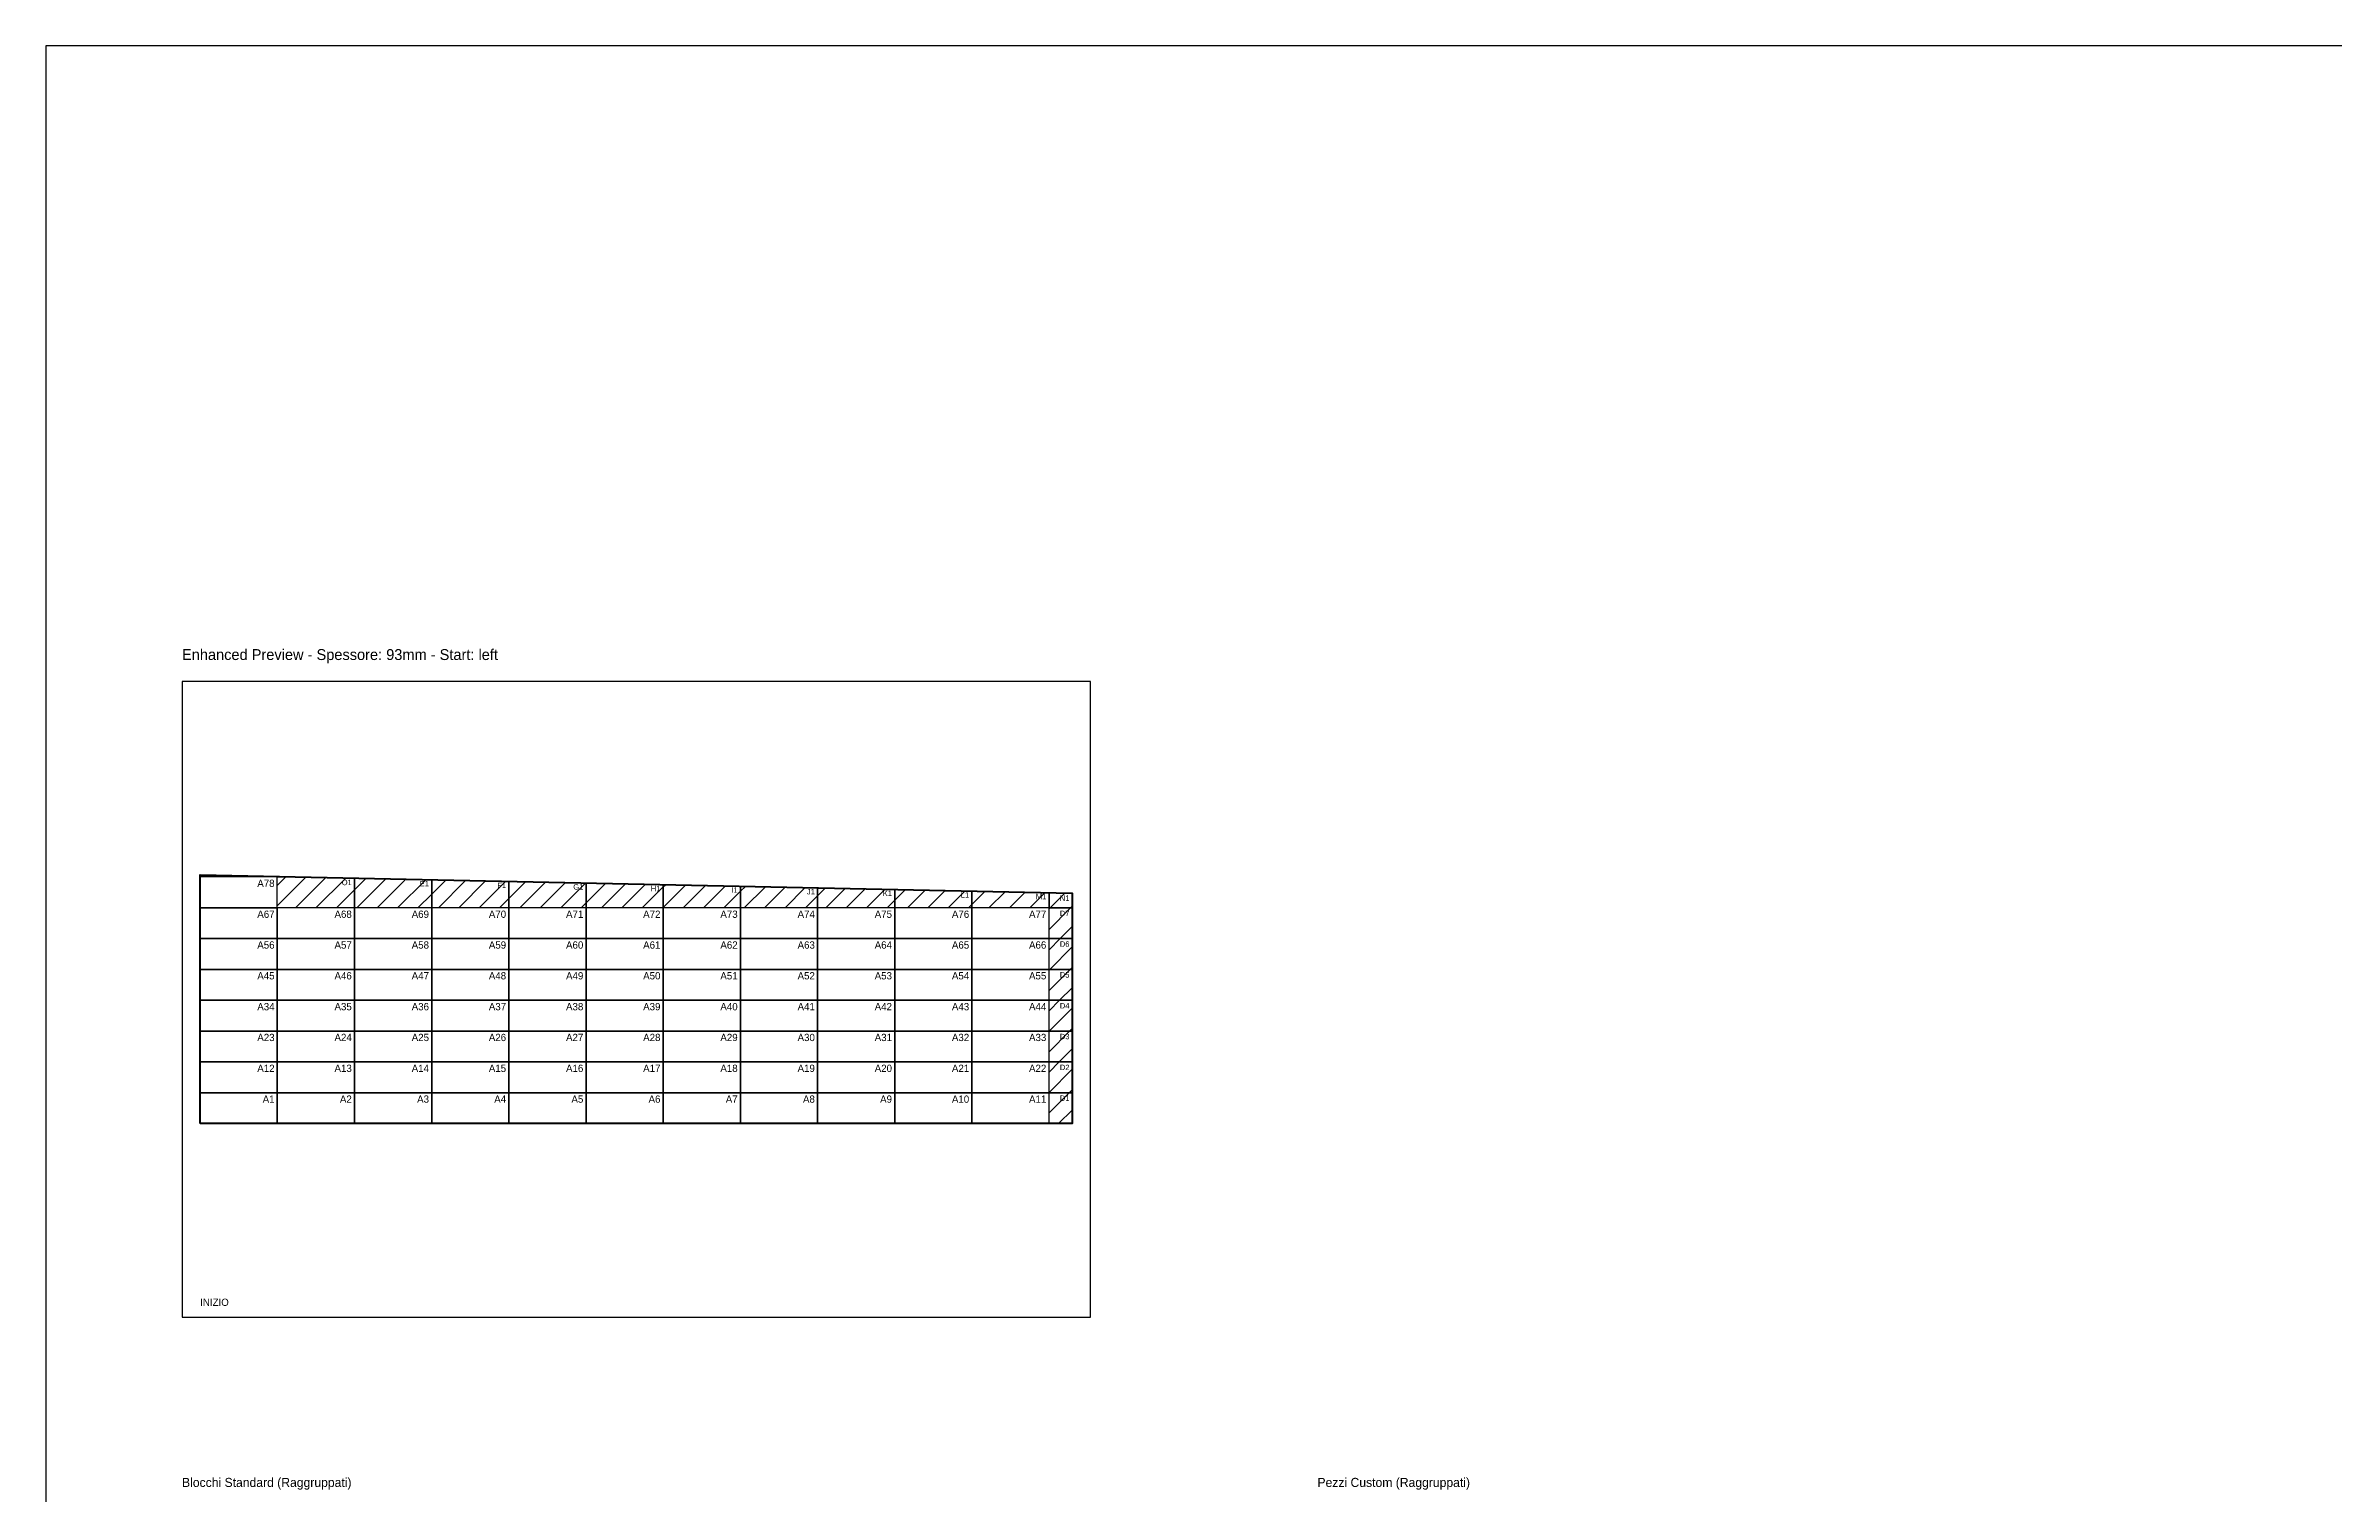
# Model space of a CAD drawing. Header units: metres. Extents: x 0 to 4200, y 0 to 3200.
# Drawn here: x 0 to 2519, y 1605 to 3200 of the extents above; entities that cross this region are included whole.
import ezdxf
from ezdxf.enums import TextEntityAlignment as Align

# ---------------------------------------------------------------- set-up
doc = ezdxf.new("R2010")
doc.units = ezdxf.units.M
for name, color, linetype in [('STEP5_FRAME', 8, 'Continuous'), ('STEP5_HEADER', 7, 'Continuous'), ('STEP5_PREVIEW_BLOCKS', 253, 'Continuous'), ('STEP5_PREVIEW_BORDER', 8, 'Continuous'), ('STEP5_PREVIEW_CUSTOM', 6, 'Continuous'), ('STEP5_PREVIEW_LABELS', 1, 'Continuous'), ('STEP5_PREVIEW_WALL', 5, 'Continuous'), ('STEP5_TABLE_CUSTOM', 7, 'Continuous'), ('STEP5_TABLE_STD', 7, 'Continuous')]:
    doc.layers.add(name, color=color, linetype=linetype)

msp = doc.modelspace()

# ---------------------------------------------------------------- hatches: boundary and pattern name
at = {"layer": 'STEP5_PREVIEW_CUSTOM'}
h = msp.add_hatch(dxfattribs=at)
h.set_pattern_fill('LINE', scale=5, angle=45)
h.paths.add_polyline_path([(254.9, 2250.7), (254.9, 2284.7), (274, 2284.7), (339.9, 2283.3), (339.9, 2250.7), (254.9, 2250.7)])
h = msp.add_hatch(dxfattribs=at)
h.set_pattern_fill('LINE', scale=5, angle=45)
h.paths.add_polyline_path([(339.9, 2283.3), (424.9, 2281.5), (424.9, 2250.7), (339.9, 2250.7), (339.9, 2283.3)])
h = msp.add_hatch(dxfattribs=at)
h.set_pattern_fill('LINE', scale=5, angle=45)
h.paths.add_polyline_path([(424.9, 2281.5), (425.4, 2281.5), (509.8, 2279.8), (509.8, 2250.7), (424.9, 2250.7), (424.9, 2281.5)])
h = msp.add_hatch(dxfattribs=at)
h.set_pattern_fill('LINE', scale=5, angle=45)
h.paths.add_polyline_path([(509.8, 2279.8), (511, 2279.8), (594.8, 2278), (594.8, 2250.7), (509.8, 2250.7), (509.8, 2279.8)])
h = msp.add_hatch(dxfattribs=at)
h.set_pattern_fill('LINE', scale=5, angle=45)
h.paths.add_polyline_path([(594.8, 2278), (679.7, 2276.2), (679.7, 2250.7), (594.8, 2250.7), (594.8, 2278)])
h = msp.add_hatch(dxfattribs=at)
h.set_pattern_fill('LINE', scale=5, angle=45)
h.paths.add_polyline_path([(679.7, 2276.2), (764.7, 2274.5), (764.7, 2250.7), (679.7, 2250.7), (679.7, 2276.2)])
h = msp.add_hatch(dxfattribs=at)
h.set_pattern_fill('LINE', scale=5, angle=45)
h.paths.add_polyline_path([(764.7, 2274.5), (849.7, 2272.7), (849.7, 2250.7), (764.7, 2250.7), (764.7, 2274.5)])
h = msp.add_hatch(dxfattribs=at)
h.set_pattern_fill('LINE', scale=5, angle=45)
h.paths.add_polyline_path([(849.7, 2272.7), (850.2, 2272.7), (934.6, 2270.9), (934.6, 2250.7), (849.7, 2250.7), (849.7, 2272.7)])
h = msp.add_hatch(dxfattribs=at)
h.set_pattern_fill('LINE', scale=5, angle=45)
h.paths.add_polyline_path([(934.6, 2270.9), (935.8, 2270.9), (1019.6, 2269.2), (1019.6, 2250.7), (934.6, 2250.7), (934.6, 2270.9)])
h = msp.add_hatch(dxfattribs=at)
h.set_pattern_fill('LINE', scale=5, angle=45)
h.paths.add_polyline_path([(1019.6, 2269.2), (1104.5, 2267.4), (1104.5, 2250.7), (1019.6, 2250.7), (1019.6, 2269.2)])
h = msp.add_hatch(dxfattribs=at)
h.set_pattern_fill('LINE', scale=5, angle=45)
h.paths.add_polyline_path([(1130, 2266.9), (1130, 2250.7), (1104.5, 2250.7), (1104.5, 2267.4), (1130, 2266.9)])
h = msp.add_hatch(dxfattribs=at)
h.set_pattern_fill('LINE', scale=5, angle=45)
h.paths.add_polyline_path([(1130, 2216.8), (1104.5, 2216.8), (1104.5, 2250.7), (1130, 2250.7), (1130, 2216.8)])
h = msp.add_hatch(dxfattribs=at)
h.set_pattern_fill('LINE', scale=5, angle=45)
h.paths.add_polyline_path([(1130, 2182.9), (1104.5, 2182.9), (1104.5, 2216.8), (1130, 2216.8), (1130, 2182.9)])
h = msp.add_hatch(dxfattribs=at)
h.set_pattern_fill('LINE', scale=5, angle=45)
h.paths.add_polyline_path([(1130, 2148.9), (1104.5, 2148.9), (1104.5, 2182.9), (1130, 2182.9), (1130, 2148.9)])
h = msp.add_hatch(dxfattribs=at)
h.set_pattern_fill('LINE', scale=5, angle=45)
h.paths.add_polyline_path([(1130, 2115), (1104.5, 2115), (1104.5, 2148.9), (1130, 2148.9), (1130, 2115)])
h = msp.add_hatch(dxfattribs=at)
h.set_pattern_fill('LINE', scale=5, angle=45)
h.paths.add_polyline_path([(1130, 2081), (1104.5, 2081), (1104.5, 2115), (1130, 2115), (1130, 2081)])
h = msp.add_hatch(dxfattribs=at)
h.set_pattern_fill('LINE', scale=5, angle=45)
h.paths.add_polyline_path([(1130, 2047.1), (1104.5, 2047.1), (1104.5, 2081), (1130, 2081), (1130, 2047.1)])
h = msp.add_hatch(dxfattribs=at)
h.set_pattern_fill('LINE', scale=5, angle=45)
h.paths.add_polyline_path([(1104.5, 2047.1), (1130, 2047.1), (1130, 2013.1), (1104.5, 2013.1), (1104.5, 2047.1)])

# ---------------------------------------------------------------- linework, layer by layer
at = {"layer": 'STEP5_FRAME', "lineweight": 25}
msp.add_lwpolyline([(0, 0), (4200, 0), (4200, 3200), (0, 3200), (0, 0)], close=True, dxfattribs=at)
at = {"layer": 'STEP5_PREVIEW_BLOCKS', "lineweight": 25}
for points in [[(170, 2250.7), (254.9, 2250.7), (254.9, 2284.7), (170, 2284.7), (170, 2250.7)], [(170, 2216.8), (254.9, 2216.8), (254.9, 2250.7), (170, 2250.7), (170, 2216.8)], [(254.9, 2216.8), (339.9, 2216.8), (339.9, 2250.7), (254.9, 2250.7), (254.9, 2216.8)], [(339.9, 2216.8), (424.9, 2216.8), (424.9, 2250.7), (339.9, 2250.7), (339.9, 2216.8)], [(424.9, 2216.8), (509.8, 2216.8), (509.8, 2250.7), (424.9, 2250.7), (424.9, 2216.8)], [(509.8, 2216.8), (594.8, 2216.8), (594.8, 2250.7), (509.8, 2250.7), (509.8, 2216.8)], [(594.8, 2216.8), (679.7, 2216.8), (679.7, 2250.7), (594.8, 2250.7), (594.8, 2216.8)], [(679.7, 2216.8), (764.7, 2216.8), (764.7, 2250.7), (679.7, 2250.7), (679.7, 2216.8)], [(764.7, 2216.8), (849.7, 2216.8), (849.7, 2250.7), (764.7, 2250.7), (764.7, 2216.8)], [(849.7, 2216.8), (934.6, 2216.8), (934.6, 2250.7), (849.7, 2250.7), (849.7, 2216.8)], [(934.6, 2216.8), (1019.6, 2216.8), (1019.6, 2250.7), (934.6, 2250.7), (934.6, 2216.8)], [(1019.6, 2216.8), (1104.5, 2216.8), (1104.5, 2250.7), (1019.6, 2250.7), (1019.6, 2216.8)], [(170, 2182.9), (254.9, 2182.9), (254.9, 2216.8), (170, 2216.8), (170, 2182.9)], [(254.9, 2182.9), (339.9, 2182.9), (339.9, 2216.8), (254.9, 2216.8), (254.9, 2182.9)], [(339.9, 2182.9), (424.9, 2182.9), (424.9, 2216.8), (339.9, 2216.8), (339.9, 2182.9)], [(424.9, 2182.9), (509.8, 2182.9), (509.8, 2216.8), (424.9, 2216.8), (424.9, 2182.9)], [(509.8, 2182.9), (594.8, 2182.9), (594.8, 2216.8), (509.8, 2216.8), (509.8, 2182.9)], [(594.8, 2182.9), (679.7, 2182.9), (679.7, 2216.8), (594.8, 2216.8), (594.8, 2182.9)], [(679.7, 2182.9), (764.7, 2182.9), (764.7, 2216.8), (679.7, 2216.8), (679.7, 2182.9)], [(764.7, 2182.9), (849.7, 2182.9), (849.7, 2216.8), (764.7, 2216.8), (764.7, 2182.9)], [(849.7, 2182.9), (934.6, 2182.9), (934.6, 2216.8), (849.7, 2216.8), (849.7, 2182.9)], [(934.6, 2182.9), (1019.6, 2182.9), (1019.6, 2216.8), (934.6, 2216.8), (934.6, 2182.9)], [(1019.6, 2182.9), (1104.5, 2182.9), (1104.5, 2216.8), (1019.6, 2216.8), (1019.6, 2182.9)], [(170, 2148.9), (254.9, 2148.9), (254.9, 2182.9), (170, 2182.9), (170, 2148.9)], [(254.9, 2148.9), (339.9, 2148.9), (339.9, 2182.9), (254.9, 2182.9), (254.9, 2148.9)], [(339.9, 2148.9), (424.9, 2148.9), (424.9, 2182.9), (339.9, 2182.9), (339.9, 2148.9)], [(424.9, 2148.9), (509.8, 2148.9), (509.8, 2182.9), (424.9, 2182.9), (424.9, 2148.9)], [(509.8, 2148.9), (594.8, 2148.9), (594.8, 2182.9), (509.8, 2182.9), (509.8, 2148.9)], [(594.8, 2148.9), (679.7, 2148.9), (679.7, 2182.9), (594.8, 2182.9), (594.8, 2148.9)], [(679.7, 2148.9), (764.7, 2148.9), (764.7, 2182.9), (679.7, 2182.9), (679.7, 2148.9)], [(764.7, 2148.9), (849.7, 2148.9), (849.7, 2182.9), (764.7, 2182.9), (764.7, 2148.9)], [(849.7, 2148.9), (934.6, 2148.9), (934.6, 2182.9), (849.7, 2182.9), (849.7, 2148.9)], [(934.6, 2148.9), (1019.6, 2148.9), (1019.6, 2182.9), (934.6, 2182.9), (934.6, 2148.9)], [(1019.6, 2148.9), (1104.5, 2148.9), (1104.5, 2182.9), (1019.6, 2182.9), (1019.6, 2148.9)], [(170, 2115), (254.9, 2115), (254.9, 2148.9), (170, 2148.9), (170, 2115)], [(254.9, 2115), (339.9, 2115), (339.9, 2148.9), (254.9, 2148.9), (254.9, 2115)], [(339.9, 2115), (424.9, 2115), (424.9, 2148.9), (339.9, 2148.9), (339.9, 2115)], [(424.9, 2115), (509.8, 2115), (509.8, 2148.9), (424.9, 2148.9), (424.9, 2115)], [(509.8, 2115), (594.8, 2115), (594.8, 2148.9), (509.8, 2148.9), (509.8, 2115)], [(594.8, 2115), (679.7, 2115), (679.7, 2148.9), (594.8, 2148.9), (594.8, 2115)], [(679.7, 2115), (764.7, 2115), (764.7, 2148.9), (679.7, 2148.9), (679.7, 2115)], [(764.7, 2115), (849.7, 2115), (849.7, 2148.9), (764.7, 2148.9), (764.7, 2115)], [(849.7, 2115), (934.6, 2115), (934.6, 2148.9), (849.7, 2148.9), (849.7, 2115)], [(934.6, 2115), (1019.6, 2115), (1019.6, 2148.9), (934.6, 2148.9), (934.6, 2115)], [(1019.6, 2115), (1104.5, 2115), (1104.5, 2148.9), (1019.6, 2148.9), (1019.6, 2115)], [(170, 2081), (254.9, 2081), (254.9, 2115), (170, 2115), (170, 2081)], [(254.9, 2081), (339.9, 2081), (339.9, 2115), (254.9, 2115), (254.9, 2081)], [(339.9, 2081), (424.9, 2081), (424.9, 2115), (339.9, 2115), (339.9, 2081)], [(424.9, 2081), (509.8, 2081), (509.8, 2115), (424.9, 2115), (424.9, 2081)], [(509.8, 2081), (594.8, 2081), (594.8, 2115), (509.8, 2115), (509.8, 2081)], [(594.8, 2081), (679.7, 2081), (679.7, 2115), (594.8, 2115), (594.8, 2081)], [(679.7, 2081), (764.7, 2081), (764.7, 2115), (679.7, 2115), (679.7, 2081)], [(764.7, 2081), (849.7, 2081), (849.7, 2115), (764.7, 2115), (764.7, 2081)], [(849.7, 2081), (934.6, 2081), (934.6, 2115), (849.7, 2115), (849.7, 2081)], [(934.6, 2081), (1019.6, 2081), (1019.6, 2115), (934.6, 2115), (934.6, 2081)], [(1019.6, 2081), (1104.5, 2081), (1104.5, 2115), (1019.6, 2115), (1019.6, 2081)], [(170, 2047.1), (254.9, 2047.1), (254.9, 2081), (170, 2081), (170, 2047.1)], [(254.9, 2047.1), (339.9, 2047.1), (339.9, 2081), (254.9, 2081), (254.9, 2047.1)], [(339.9, 2047.1), (424.9, 2047.1), (424.9, 2081), (339.9, 2081), (339.9, 2047.1)], [(424.9, 2047.1), (509.8, 2047.1), (509.8, 2081), (424.9, 2081), (424.9, 2047.1)], [(509.8, 2047.1), (594.8, 2047.1), (594.8, 2081), (509.8, 2081), (509.8, 2047.1)], [(594.8, 2047.1), (679.7, 2047.1), (679.7, 2081), (594.8, 2081), (594.8, 2047.1)], [(679.7, 2047.1), (764.7, 2047.1), (764.7, 2081), (679.7, 2081), (679.7, 2047.1)], [(764.7, 2047.1), (849.7, 2047.1), (849.7, 2081), (764.7, 2081), (764.7, 2047.1)], [(849.7, 2047.1), (934.6, 2047.1), (934.6, 2081), (849.7, 2081), (849.7, 2047.1)], [(934.6, 2047.1), (1019.6, 2047.1), (1019.6, 2081), (934.6, 2081), (934.6, 2047.1)], [(1019.6, 2047.1), (1104.5, 2047.1), (1104.5, 2081), (1019.6, 2081), (1019.6, 2047.1)], [(170, 2013.1), (254.9, 2013.1), (254.9, 2047.1), (170, 2047.1), (170, 2013.1)], [(254.9, 2013.1), (339.9, 2013.1), (339.9, 2047.1), (254.9, 2047.1), (254.9, 2013.1)], [(339.9, 2013.1), (424.9, 2013.1), (424.9, 2047.1), (339.9, 2047.1), (339.9, 2013.1)], [(424.9, 2013.1), (509.8, 2013.1), (509.8, 2047.1), (424.9, 2047.1), (424.9, 2013.1)], [(509.8, 2013.1), (594.8, 2013.1), (594.8, 2047.1), (509.8, 2047.1), (509.8, 2013.1)], [(594.8, 2013.1), (679.7, 2013.1), (679.7, 2047.1), (594.8, 2047.1), (594.8, 2013.1)], [(679.7, 2013.1), (764.7, 2013.1), (764.7, 2047.1), (679.7, 2047.1), (679.7, 2013.1)], [(764.7, 2013.1), (849.7, 2013.1), (849.7, 2047.1), (764.7, 2047.1), (764.7, 2013.1)], [(849.7, 2013.1), (934.6, 2013.1), (934.6, 2047.1), (849.7, 2047.1), (849.7, 2013.1)], [(934.6, 2013.1), (1019.6, 2013.1), (1019.6, 2047.1), (934.6, 2047.1), (934.6, 2013.1)], [(1019.6, 2013.1), (1104.5, 2013.1), (1104.5, 2047.1), (1019.6, 2047.1), (1019.6, 2013.1)]]:
    msp.add_lwpolyline(points, close=True, dxfattribs=at)
at = {"layer": 'STEP5_PREVIEW_BORDER'}
msp.add_lwpolyline([(150, 1800), (1150, 1800), (1150, 2500), (150, 2500), (150, 1800)], dxfattribs=at)
at = {"layer": 'STEP5_PREVIEW_CUSTOM', "color": 6, "lineweight": 30}
for points in [[(254.9, 2250.7), (254.9, 2284.7), (274, 2284.7), (339.9, 2283.3), (339.9, 2250.7), (254.9, 2250.7)], [(339.9, 2283.3), (424.9, 2281.5), (424.9, 2250.7), (339.9, 2250.7), (339.9, 2283.3)], [(424.9, 2281.5), (425.4, 2281.5), (509.8, 2279.8), (509.8, 2250.7), (424.9, 2250.7), (424.9, 2281.5)], [(509.8, 2279.8), (511, 2279.8), (594.8, 2278), (594.8, 2250.7), (509.8, 2250.7), (509.8, 2279.8)], [(594.8, 2278), (679.7, 2276.2), (679.7, 2250.7), (594.8, 2250.7), (594.8, 2278)], [(679.7, 2276.2), (764.7, 2274.5), (764.7, 2250.7), (679.7, 2250.7), (679.7, 2276.2)], [(764.7, 2274.5), (849.7, 2272.7), (849.7, 2250.7), (764.7, 2250.7), (764.7, 2274.5)], [(849.7, 2272.7), (850.2, 2272.7), (934.6, 2270.9), (934.6, 2250.7), (849.7, 2250.7), (849.7, 2272.7)], [(934.6, 2270.9), (935.8, 2270.9), (1019.6, 2269.2), (1019.6, 2250.7), (934.6, 2250.7), (934.6, 2270.9)], [(1019.6, 2269.2), (1104.5, 2267.4), (1104.5, 2250.7), (1019.6, 2250.7), (1019.6, 2269.2)], [(1130, 2266.9), (1130, 2250.7), (1104.5, 2250.7), (1104.5, 2267.4), (1130, 2266.9)], [(1130, 2216.8), (1104.5, 2216.8), (1104.5, 2250.7), (1130, 2250.7), (1130, 2216.8)], [(1130, 2182.9), (1104.5, 2182.9), (1104.5, 2216.8), (1130, 2216.8), (1130, 2182.9)], [(1130, 2148.9), (1104.5, 2148.9), (1104.5, 2182.9), (1130, 2182.9), (1130, 2148.9)], [(1130, 2115), (1104.5, 2115), (1104.5, 2148.9), (1130, 2148.9), (1130, 2115)], [(1130, 2081), (1104.5, 2081), (1104.5, 2115), (1130, 2115), (1130, 2081)], [(1130, 2047.1), (1104.5, 2047.1), (1104.5, 2081), (1130, 2081), (1130, 2047.1)], [(1104.5, 2047.1), (1130, 2047.1), (1130, 2013.1), (1104.5, 2013.1), (1104.5, 2047.1)]]:
    msp.add_lwpolyline(points, close=True, dxfattribs=at)
at = {"layer": 'STEP5_PREVIEW_WALL', "color": 5, "lineweight": 60}
msp.add_lwpolyline([(170, 2013.1), (170, 2286.9), (1130, 2266.9), (1130, 2013.1), (170, 2013.1)], close=True, dxfattribs=at)

# ---------------------------------------------------------------- texts
at = {"layer": 'STEP5_HEADER', "color": 3}
msp.add_text('Enhanced Preview - Spessore: 93mm - Start: left', height=12, dxfattribs=at).set_placement((150, 2520), align=Align.BOTTOM_LEFT)
at = {"layer": 'STEP5_PREVIEW_LABELS', "color": 1}
for s, height, p in [('A78', 8, (251.9, 2281.7)), ('O1', 6, (336.9, 2281.7)), ('E1', 6, (421.9, 2280.3)), ('F1', 6, (506.8, 2278.5)), ('G1', 6, (591.8, 2276.8)), ('H1', 6, (676.7, 2275)), ('I1', 6, (761.7, 2273.3)), ('J1', 6, (846.7, 2271.5)), ('K1', 6, (931.6, 2269.7)), ('L1', 6, (1016.6, 2267.9)), ('A67', 8, (251.9, 2247.7)), ('A68', 8, (336.9, 2247.7)), ('A69', 8, (421.9, 2247.7)), ('A70', 8, (506.8, 2247.7)), ('A71', 8, (591.8, 2247.7)), ('A72', 8, (676.7, 2247.7)), ('A73', 8, (761.7, 2247.7)), ('A74', 8, (846.7, 2247.7)), ('A75', 8, (931.6, 2247.7)), ('A76', 8, (1016.6, 2247.7)), ('A77', 8, (1101.5, 2247.7)), ('M1', 6, (1101.5, 2266.2)), ('N1', 6, (1127, 2264.4)), ('D7', 6, (1127, 2247.7)), ('A56', 8, (251.9, 2213.8)), ('A57', 8, (336.9, 2213.8)), ('A58', 8, (421.9, 2213.8)), ('A59', 8, (506.8, 2213.8)), ('A60', 8, (591.8, 2213.8)), ('A61', 8, (676.7, 2213.8)), ('A62', 8, (761.7, 2213.8)), ('A63', 8, (846.7, 2213.8)), ('A64', 8, (931.6, 2213.8)), ('A65', 8, (1016.6, 2213.8)), ('A66', 8, (1101.5, 2213.8)), ('D6', 6, (1127, 2213.8)), ('A45', 8, (251.9, 2179.9)), ('A46', 8, (336.9, 2179.9)), ('A47', 8, (421.9, 2179.9)), ('A48', 8, (506.8, 2179.9)), ('A49', 8, (591.8, 2179.9)), ('A50', 8, (676.7, 2179.9)), ('A51', 8, (761.7, 2179.9)), ('A52', 8, (846.7, 2179.9)), ('A53', 8, (931.6, 2179.9)), ('A54', 8, (1016.6, 2179.9)), ('A55', 8, (1101.5, 2179.9)), ('D5', 6, (1127, 2179.9)), ('A34', 8, (251.9, 2145.9)), ('A35', 8, (336.9, 2145.9)), ('A36', 8, (421.9, 2145.9)), ('A37', 8, (506.8, 2145.9)), ('A38', 8, (591.8, 2145.9)), ('A39', 8, (676.7, 2145.9)), ('A40', 8, (761.7, 2145.9)), ('A41', 8, (846.7, 2145.9)), ('A42', 8, (931.6, 2145.9)), ('A43', 8, (1016.6, 2145.9)), ('A44', 8, (1101.5, 2145.9)), ('D4', 6, (1127, 2145.9)), ('A23', 8, (251.9, 2112)), ('A24', 8, (336.9, 2112)), ('A25', 8, (421.9, 2112)), ('A26', 8, (506.8, 2112)), ('A27', 8, (591.8, 2112)), ('A28', 8, (676.7, 2112)), ('A29', 8, (761.7, 2112)), ('A30', 8, (846.7, 2112)), ('A31', 8, (931.6, 2112)), ('A32', 8, (1016.6, 2112)), ('A33', 8, (1101.5, 2112)), ('D3', 6, (1127, 2112)), ('A12', 8, (251.9, 2078)), ('A13', 8, (336.9, 2078)), ('A14', 8, (421.9, 2078)), ('A15', 8, (506.8, 2078)), ('A16', 8, (591.8, 2078)), ('A17', 8, (676.7, 2078)), ('A18', 8, (761.7, 2078)), ('A19', 8, (846.7, 2078)), ('A20', 8, (931.6, 2078)), ('A21', 8, (1016.6, 2078)), ('A22', 8, (1101.5, 2078)), ('D2', 6, (1127, 2078)), ('A1', 8, (251.9, 2044.1)), ('A2', 8, (336.9, 2044.1)), ('A3', 8, (421.9, 2044.1)), ('A4', 8, (506.8, 2044.1)), ('A5', 8, (591.8, 2044.1)), ('A6', 8, (676.7, 2044.1)), ('A7', 8, (761.7, 2044.1)), ('A8', 8, (846.7, 2044.1)), ('A9', 8, (931.6, 2044.1)), ('A10', 8, (1016.6, 2044.1)), ('A11', 8, (1101.5, 2044.1)), ('D1', 6, (1127, 2044.1))]:
    msp.add_text(s, height=height, dxfattribs=at).set_placement(p, align=Align.TOP_RIGHT)
msp.add_text('INIZIO', height=8, dxfattribs=at).set_placement((170, 1810), align=Align.BOTTOM_LEFT)
at = {"layer": 'STEP5_TABLE_CUSTOM'}
msp.add_text('Pezzi Custom (Raggruppati)', height=10, dxfattribs=at).set_placement((1400, 1610), align=Align.BOTTOM_LEFT)
at = {"layer": 'STEP5_TABLE_STD'}
msp.add_text('Blocchi Standard (Raggruppati)', height=10, dxfattribs=at).set_placement((150, 1610), align=Align.BOTTOM_LEFT)

doc.saveas('drawing.dxf')
